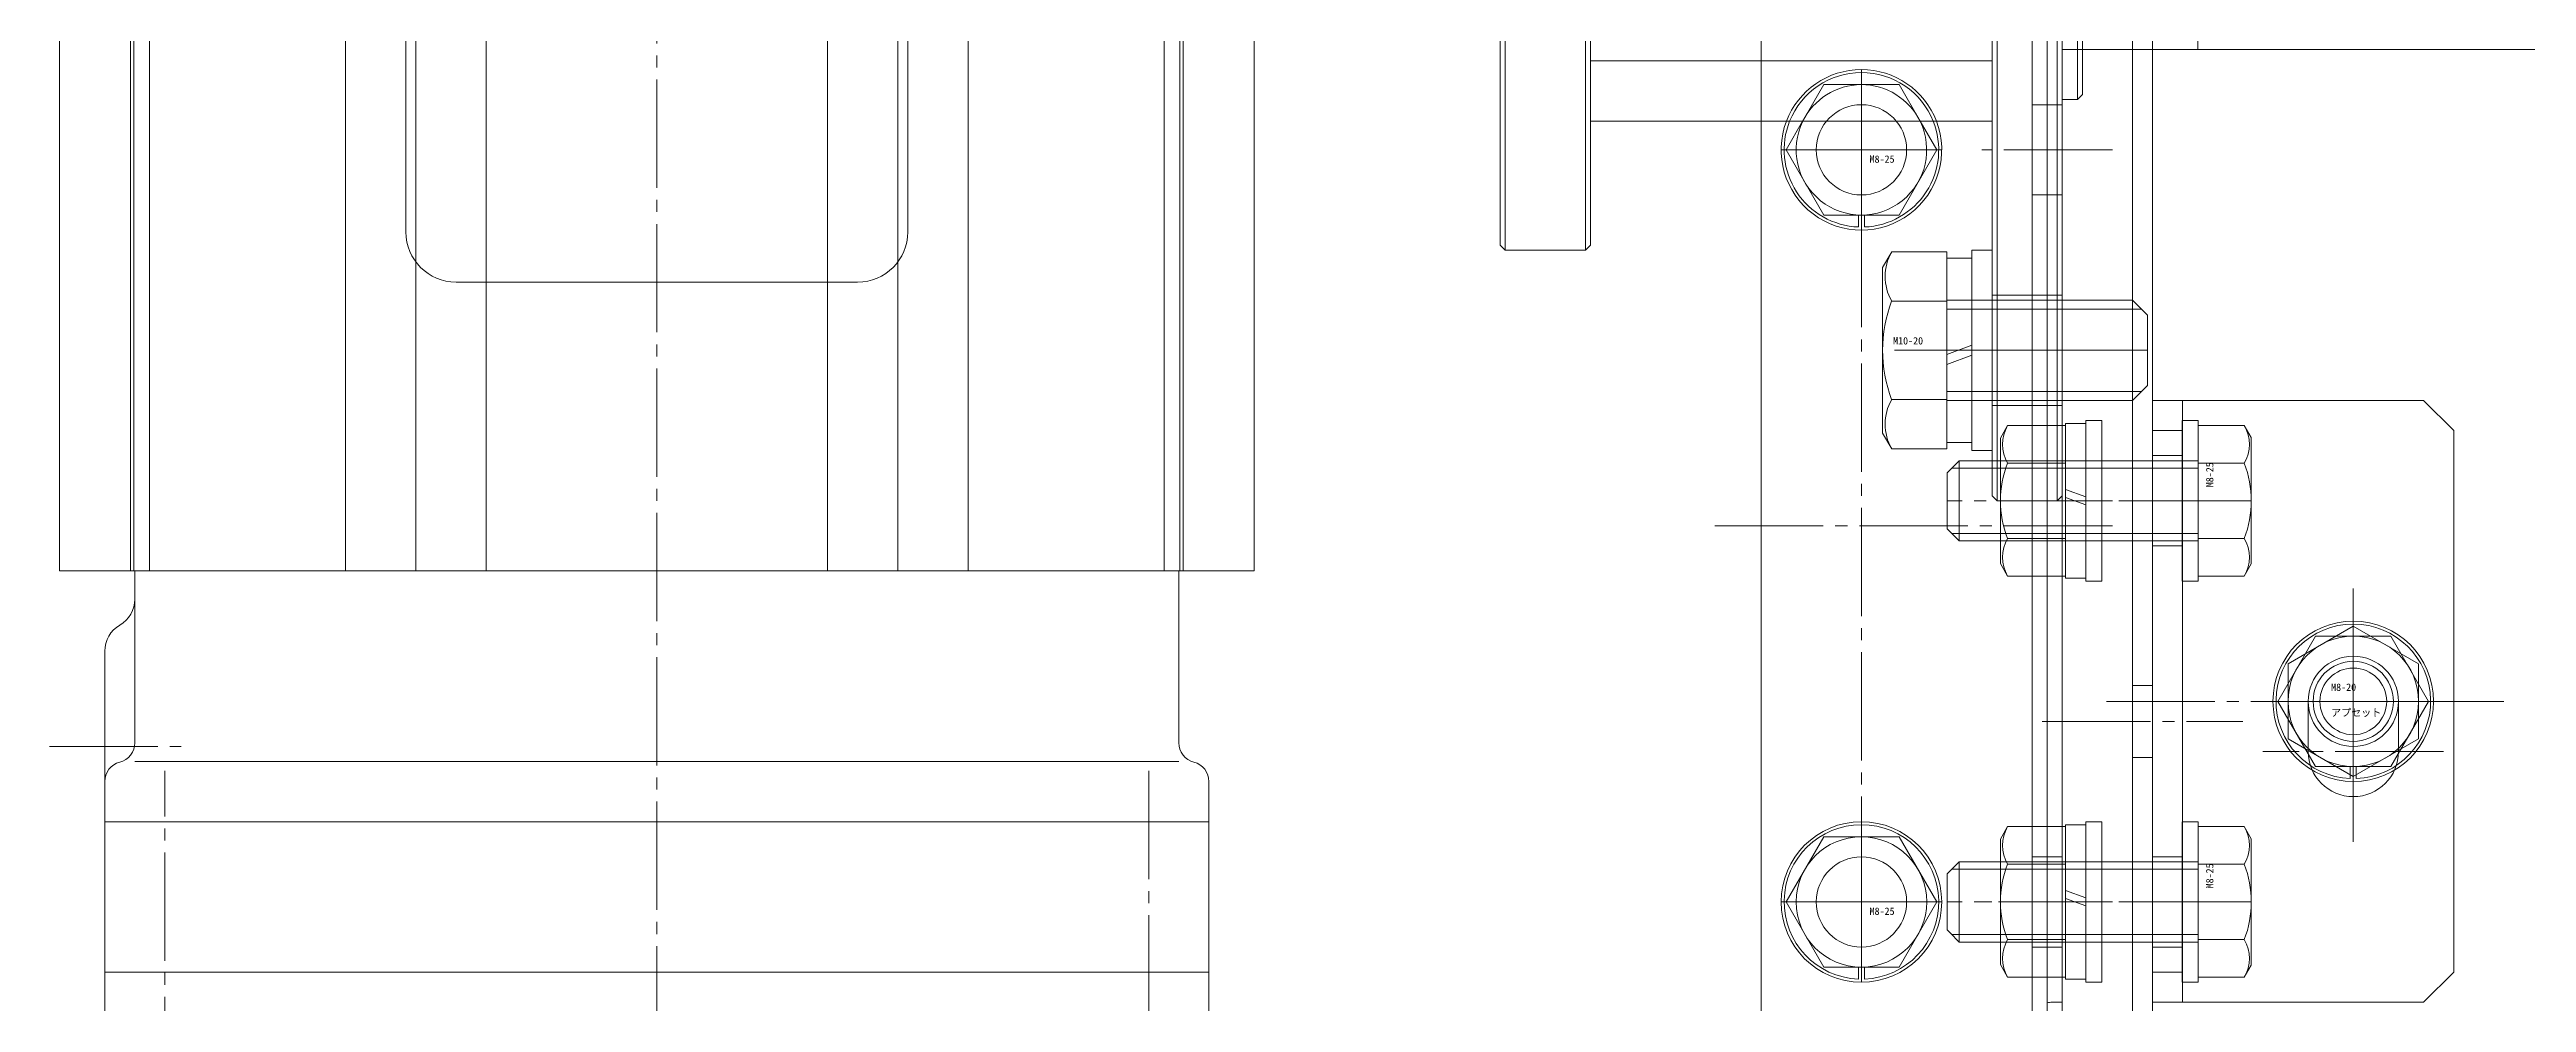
# Model space of a CAD drawing. Units: millimetres at full size. Extents: x -5218 to 5218, y -4308 to 3712.
# Drawn here: x -4656.2 to -4409.5, y 1519.6 to 1614.6 of the extents above; entities that cross this region are included whole.
import ezdxf
from ezdxf.enums import TextEntityAlignment as Align

# ---------------------------------------------------------------- set-up
doc = ezdxf.new("R2010")
doc.units = ezdxf.units.MM
doc.header["$LTSCALE"] = 1.2
doc.linetypes.add('CHAIN2', pattern=[12, 9, -1, 1, -1])
for name, color, linetype, lineweight in [('0-1_01_外形線', 134, 'Continuous', 9), ('0-2_03_かくれ線', 5, 'Continuous', 9), ('0-3_04_中心線', 4, 'CHAIN2', 9), ('0-4_02_細線', 6, 'Continuous', 9)]:
    doc.layers.add(name, color=color, linetype=linetype, lineweight=lineweight)
doc.styles.add('ＭＳ ゴシック', font='')
doc.styles.get('ＭＳ ゴシック').set_extended_font_data('MS Gothic')

msp = doc.modelspace()

# ---------------------------------------------------------------- linework, layer by layer
at = {"layer": '0-1_01_外形線'}
for p, q in [((-4457.223, 1764.593), (-4457.223, 1431.042)), ((-4455.723, 1764.593), (-4455.723, 1431.042)), ((-4511.21, 1734.596), (-4511.21, 1594.596)), ((-4503.21, 1734.596), (-4503.21, 1594.596)), ((-4502.71, 1721.746), (-4502.71, 1607.446)), ((-4655.222, 1562.589), (-4655.222, 1660.589)), ((-4648.151, 1562.589), (-4648.151, 1660.589)), ((-4647.831, 1562.589), (-4647.831, 1660.589)), ((-4646.253, 1562.589), (-4646.253, 1660.589)), ((-4626.722, 1562.589), (-4626.722, 1660.589)), ((-4619.722, 1562.589), (-4619.722, 1660.589)), ((-4612.722, 1562.589), (-4612.722, 1660.589)), ((-4578.723, 1660.589), (-4578.723, 1562.589)), ((-4571.723, 1660.589), (-4571.723, 1562.589)), ((-4564.723, 1660.589), (-4564.723, 1562.589)), ((-4545.192, 1655.34), (-4545.192, 1562.589)), ((-4543.613, 1650.596), (-4543.613, 1562.589)), ((-4543.294, 1650.596), (-4543.294, 1562.589)), ((-4620.722, 1646.4), (-4620.722, 1596.4)), ((-4570.722, 1596.4), (-4570.722, 1646.4)), ((-4536.222, 1562.589), (-4536.222, 1638.018)), ((-4462.714, 1573.596), (-4462.712, 1629.781)), ((-4462.71, 1607.446), (-4462.71, 1629.781)), ((-4462.214, 1573.596), (-4462.212, 1629.781)), ((-4502.71, 1613.446), (-4462.71, 1613.446)), ((-4502.71, 1607.446), (-4462.71, 1607.446)), ((-4481.577, 1607.447), (-4483.228, 1604.586)), ((-4483.228, 1604.586), (-4479.476, 1598.086)), ((-4479.476, 1598.086), (-4471.97, 1598.086)), ((-4476.023, 1598.086), (-4476.023, 1596.892)), ((-4475.423, 1598.086), (-4475.423, 1596.892)), ((-4472.71, 1594.411), (-4473.614, 1592.846)), ((-4467.214, 1594.411), (-4472.71, 1594.411)), ((-4467.214, 1574.781), (-4467.214, 1594.411)), ((-4464.714, 1574.596), (-4464.714, 1594.596)), ((-4464.714, 1594.596), (-4462.714, 1594.596)), ((-4462.714, 1574.596), (-4462.714, 1594.596)), ((-4473.614, 1592.846), (-4473.614, 1576.346)), ((-4464.714, 1593.796), (-4467.214, 1593.796)), ((-4464.714, 1593.796), (-4464.714, 1575.396)), ((-4615.722, 1591.4), (-4575.722, 1591.4)), ((-4467.214, 1589.503), (-4472.71, 1589.503)), ((-4464.714, 1585.096), (-4467.214, 1584.186)), ((-4464.714, 1584.096), (-4467.214, 1583.186)), ((-4467.214, 1579.688), (-4472.71, 1579.688)), ((-4461.158, 1577.094), (-4461.883, 1575.839)), ((-4457.283, 1577.094), (-4461.158, 1577.094)), ((-4472.71, 1574.781), (-4473.614, 1576.346)), ((-4467.214, 1574.781), (-4472.71, 1574.781)), ((-4467.214, 1575.396), (-4464.714, 1575.396)), ((-4464.714, 1574.596), (-4462.714, 1574.596)), ((-4461.883, 1563.339), (-4461.883, 1575.839)), ((-4466.883, 1572.689), (-4467.183, 1572.389)), ((-4467.183, 1572.389), (-4467.183, 1566.789)), ((-4465.983, 1573.589), (-4466.883, 1572.689)), ((-4465.983, 1573.589), (-4465.983, 1565.589)), ((-4461.883, 1573.589), (-4465.983, 1573.589)), ((-4457.283, 1573.342), (-4461.158, 1573.342)), ((-4461.874, 1569.596), (-4457.215, 1569.595)), ((-4466.883, 1566.489), (-4467.183, 1566.789)), ((-4465.983, 1565.589), (-4466.883, 1566.489)), ((-4461.883, 1565.589), (-4465.983, 1565.589)), ((-4457.283, 1565.836), (-4461.158, 1565.836)), ((-4655.222, 1562.589), (-4536.222, 1562.589)), ((-4647.722, 1562.589), (-4647.722, 1545.462)), ((-4543.722, 1562.589), (-4543.722, 1545.462)), ((-4461.158, 1562.083), (-4461.883, 1563.339)), ((-4457.283, 1562.083), (-4461.158, 1562.083)), ((-4458.723, 1537.094), (-4458.723, 1562.083)), ((-4650.722, 1554.589), (-4650.722, 1537.589)), ((-4647.722, 1543.589), (-4543.722, 1543.589)), ((-4540.722, 1541.589), (-4540.722, 1537.589)), ((-4650.722, 1537.589), (-4540.722, 1537.589)), ((-4650.722, 1515.589), (-4650.722, 1537.589)), ((-4540.722, 1537.589), (-4540.722, 1515.589)), ((-4479.476, 1536.086), (-4483.228, 1529.586)), ((-4471.97, 1536.086), (-4479.476, 1536.086)), ((-4461.158, 1537.094), (-4461.883, 1535.839)), ((-4461.883, 1523.339), (-4461.883, 1535.839)), ((-4457.283, 1537.094), (-4461.158, 1537.094)), ((-4466.883, 1532.689), (-4467.183, 1532.389)), ((-4467.183, 1532.389), (-4467.183, 1526.789)), ((-4465.983, 1533.589), (-4466.883, 1532.689)), ((-4465.983, 1533.589), (-4465.983, 1525.589)), ((-4461.883, 1533.589), (-4465.983, 1533.589)), ((-4457.283, 1533.342), (-4461.158, 1533.342)), ((-4483.228, 1529.586), (-4479.476, 1523.086)), ((-4466.883, 1526.489), (-4467.183, 1526.789)), ((-4465.983, 1525.589), (-4466.883, 1526.489)), ((-4461.883, 1525.589), (-4465.983, 1525.589)), ((-4457.283, 1525.836), (-4461.158, 1525.836)), ((-4650.722, 1522.589), (-4595.722, 1522.589)), ((-4595.722, 1522.589), (-4540.722, 1522.589)), ((-4479.476, 1523.086), (-4471.97, 1523.086)), ((-4476.023, 1523.086), (-4476.023, 1521.892)), ((-4475.423, 1523.086), (-4475.423, 1521.892)), ((-4461.158, 1522.083), (-4461.883, 1523.339)), ((-4457.283, 1522.083), (-4461.158, 1522.083)), ((-4458.723, 1522.083), (-4458.723, 1517.586))]:
    msp.add_line(p, q, dxfattribs=at)
msp.add_lwpolyline([(-4511.21, 1734.596), (-4503.21, 1734.596), (-4502.71, 1734.096), (-4502.71, 1595.096), (-4503.21, 1594.596), (-4511.21, 1594.596), (-4511.71, 1595.096), (-4511.71, 1734.096)], close=True, dxfattribs=at)
for points in [[(-4465.636, 1514.586), (-4482.723, 1514.586), (-4485.723, 1517.586), (-4485.723, 1607.439)], [(-4471.97, 1598.086), (-4468.217, 1604.586), (-4469.864, 1607.439)], [(-4471.97, 1523.086), (-4468.217, 1529.586), (-4471.97, 1536.086)]]:
    msp.add_lwpolyline(points, dxfattribs=at)
for radius in [8, 6.5]:
    msp.add_circle((-4475.723, 1529.586), radius, dxfattribs=at)
for centre, radius, start, end in [((-4475.723, 1604.586), 8, 159.10985, 20.89015), ((-4475.723, 1604.586), 7.7, 158.2554, 267.76713), ((-4475.723, 1604.586), 6.5, 153.96855, 25.962), ((-4475.723, 1604.586), 7.7, 272.23287, 21.7446), ((-4615.722, 1596.4), 5, 180, 270), ((-4575.722, 1596.4), 5, 270, 0), ((-4468.46, 1591.957), 4.907, 150.00001, 209.99999), ((-4459.835, 1584.596), 13.779, 159.136, 200.864), ((-4468.46, 1577.234), 4.907, 150.00001, 209.99999), ((-4457.908, 1575.218), 3.753, 150.00001, 209.99999), ((-4451.806, 1569.589), 10.076, 158.13461, 201.86539), ((-4457.908, 1563.96), 3.753, 150.00001, 209.99999), ((-4650.722, 1559.785), 3, 300.00026, 0), ((-4647.722, 1554.589), 3, 120.00026, 180), ((-4649.722, 1545.462), 2, 284.47729, 0), ((-4541.722, 1545.462), 2, 180, 255.52271), ((-4648.722, 1541.589), 2, 104.47729, 180), ((-4542.722, 1541.589), 2, 0, 75.52271), ((-4475.723, 1529.586), 7.7, 272.23287, 267.76713), ((-4457.908, 1535.218), 3.753, 150.00001, 209.99999), ((-4451.806, 1529.589), 10.076, 158.13461, 201.86539), ((-4457.908, 1523.96), 3.753, 150.00001, 209.99999)]:
    msp.add_arc(centre, radius, start, end, dxfattribs=at)
at = {"layer": '0-2_03_かくれ線'}
for p, q in [((-4446.723, 1461.586), (-4446.723, 1829.586)), ((-4485.722, 1796.587), (-4485.724, 1517.588)), ((-4456.206, 1759.595), (-4456.215, 1569.595)), ((-4455.706, 1759.095), (-4455.715, 1570.095)), ((-4454.208, 1719.595), (-4454.213, 1609.595)), ((-4453.708, 1719.095), (-4453.713, 1610.095)), ((-4458.723, 1562.083), (-4458.723, 1619.586)), ((-4455.723, 1514.586), (-4455.723, 1619.586)), ((-4475.723, 1612.086), (-4475.723, 1597.086)), ((-4479.476, 1611.086), (-4481.579, 1607.407)), ((-4471.97, 1611.086), (-4479.476, 1611.086)), ((-4469.882, 1607.439), (-4471.97, 1611.086)), ((-4455.723, 1609.086), (-4458.723, 1609.086)), ((-4454.213, 1609.595), (-4455.713, 1609.595)), ((-4453.713, 1610.095), (-4454.213, 1609.595)), ((-4455.723, 1600.086), (-4458.723, 1600.086)), ((-4467.214, 1589.596), (-4448.714, 1589.596)), ((-4462.714, 1590.096), (-4455.714, 1590.095)), ((-4448.714, 1589.596), (-4447.214, 1588.096)), ((-4448.714, 1589.596), (-4448.714, 1579.596)), ((-4467.214, 1588.696), (-4447.814, 1588.696)), ((-4447.214, 1588.096), (-4447.214, 1581.096)), ((-4467.214, 1580.496), (-4447.814, 1580.496)), ((-4467.214, 1579.596), (-4448.714, 1579.596)), ((-4448.714, 1579.596), (-4447.214, 1581.096)), ((-4419.723, 1579.589), (-4446.723, 1579.589)), ((-4446.723, 1519.589), (-4446.723, 1579.589)), ((-4443.723, 1519.589), (-4443.723, 1579.589)), ((-4416.723, 1576.589), (-4419.723, 1579.589)), ((-4462.714, 1579.096), (-4455.714, 1579.095)), ((-4455.383, 1577.094), (-4457.283, 1577.094)), ((-4455.383, 1570.717), (-4455.383, 1577.289)), ((-4455.383, 1577.289), (-4453.383, 1577.289)), ((-4455.383, 1562.083), (-4455.383, 1577.094)), ((-4453.383, 1577.589), (-4453.383, 1561.589)), ((-4453.383, 1577.589), (-4451.783, 1577.589)), ((-4453.383, 1569.989), (-4453.383, 1577.289)), ((-4451.783, 1561.589), (-4451.783, 1577.589)), ((-4443.783, 1577.589), (-4443.783, 1561.589)), ((-4443.783, 1577.589), (-4442.183, 1577.589)), ((-4442.183, 1561.589), (-4442.183, 1577.589)), ((-4442.183, 1562.083), (-4442.183, 1577.094)), ((-4442.183, 1577.094), (-4437.579, 1577.094)), ((-4437.579, 1577.094), (-4436.883, 1575.889)), ((-4443.723, 1576.589), (-4446.723, 1576.589)), ((-4436.883, 1575.889), (-4436.883, 1563.289)), ((-4416.723, 1522.589), (-4416.723, 1576.589)), ((-4442.183, 1573.589), (-4461.883, 1573.589)), ((-4442.183, 1572.839), (-4461.883, 1572.839)), ((-4455.383, 1573.342), (-4457.283, 1573.342)), ((-4443.723, 1574.089), (-4446.723, 1574.089)), ((-4442.183, 1573.342), (-4437.579, 1573.342)), ((-4462.215, 1569.596), (-4461.874, 1569.596)), ((-4456.215, 1569.595), (-4457.215, 1569.595)), ((-4456.215, 1569.595), (-4455.715, 1570.095)), ((-4453.383, 1569.989), (-4455.383, 1570.717)), ((-4455.383, 1561.889), (-4455.383, 1569.917)), ((-4453.383, 1569.189), (-4455.383, 1569.917)), ((-4453.383, 1561.889), (-4453.383, 1569.189)), ((-4442.183, 1566.339), (-4461.883, 1566.339)), ((-4442.183, 1565.589), (-4461.883, 1565.589)), ((-4455.383, 1565.836), (-4457.283, 1565.836)), ((-4443.723, 1565.089), (-4446.723, 1565.089)), ((-4442.183, 1565.836), (-4437.579, 1565.836)), ((-4455.383, 1562.083), (-4457.283, 1562.083)), ((-4442.183, 1562.083), (-4437.579, 1562.083)), ((-4437.579, 1562.083), (-4436.883, 1563.289)), ((-4453.383, 1561.889), (-4455.383, 1561.889)), ((-4453.383, 1561.589), (-4451.783, 1561.589)), ((-4443.783, 1561.589), (-4442.183, 1561.589)), ((-4433.223, 1553.342), (-4426.723, 1557.094)), ((-4426.723, 1557.094), (-4420.223, 1553.342)), ((-4426.723, 1557.089), (-4426.723, 1542.089)), ((-4430.476, 1556.089), (-4434.228, 1549.589)), ((-4422.97, 1556.089), (-4430.476, 1556.089)), ((-4426.723, 1543.989), (-4426.723, 1555.189)), ((-4433.223, 1545.836), (-4433.223, 1553.342)), ((-4420.223, 1553.342), (-4420.223, 1545.836)), ((-4448.723, 1551.186), (-4446.723, 1551.186)), ((-4434.228, 1549.589), (-4430.476, 1543.089)), ((-4419.223, 1549.589), (-4434.223, 1549.589)), ((-4431.223, 1549.589), (-4431.223, 1544.589)), ((-4422.223, 1544.589), (-4422.223, 1549.589)), ((-4448.723, 1543.986), (-4446.723, 1543.986)), ((-4430.476, 1543.089), (-4422.97, 1543.089)), ((-4427.023, 1543.089), (-4427.023, 1541.895)), ((-4426.423, 1543.089), (-4426.423, 1541.895)), ((-4455.383, 1530.717), (-4455.383, 1537.289)), ((-4455.383, 1537.289), (-4453.383, 1537.289)), ((-4453.383, 1537.589), (-4453.383, 1521.589)), ((-4453.383, 1537.589), (-4451.783, 1537.589)), ((-4453.383, 1529.989), (-4453.383, 1537.289)), ((-4451.783, 1521.589), (-4451.783, 1537.589)), ((-4443.783, 1537.589), (-4443.783, 1521.589)), ((-4443.783, 1537.589), (-4442.183, 1537.589)), ((-4442.183, 1521.589), (-4442.183, 1537.589)), ((-4475.723, 1537.086), (-4475.723, 1522.086)), ((-4458.723, 1537.094), (-4458.723, 1522.083)), ((-4455.383, 1537.094), (-4457.283, 1537.094)), ((-4455.383, 1522.083), (-4455.383, 1537.094)), ((-4442.183, 1522.083), (-4442.183, 1537.094)), ((-4442.183, 1537.094), (-4437.579, 1537.094)), ((-4437.579, 1537.094), (-4436.883, 1535.889)), ((-4436.883, 1535.889), (-4436.883, 1523.289)), ((-4442.183, 1533.589), (-4461.883, 1533.589)), ((-4442.183, 1532.839), (-4461.883, 1532.839)), ((-4455.723, 1534.086), (-4458.723, 1534.086)), ((-4455.383, 1533.342), (-4457.283, 1533.342)), ((-4443.723, 1534.089), (-4446.723, 1534.089)), ((-4442.183, 1533.342), (-4437.579, 1533.342)), ((-4453.383, 1529.989), (-4455.383, 1530.717)), ((-4455.383, 1521.889), (-4455.383, 1529.917)), ((-4453.383, 1529.189), (-4455.383, 1529.917)), ((-4453.383, 1521.889), (-4453.383, 1529.189)), ((-4442.183, 1526.339), (-4461.883, 1526.339)), ((-4442.183, 1525.589), (-4461.883, 1525.589)), ((-4455.723, 1525.086), (-4458.723, 1525.086)), ((-4455.383, 1525.836), (-4457.283, 1525.836)), ((-4443.723, 1525.089), (-4446.723, 1525.089)), ((-4442.183, 1525.836), (-4437.579, 1525.836)), ((-4443.723, 1522.589), (-4446.723, 1522.589)), ((-4437.579, 1522.083), (-4436.883, 1523.289)), ((-4416.723, 1522.589), (-4419.723, 1519.589)), ((-4455.383, 1522.083), (-4457.283, 1522.083)), ((-4453.383, 1521.889), (-4455.383, 1521.889)), ((-4453.383, 1521.589), (-4451.783, 1521.589)), ((-4443.783, 1521.589), (-4442.183, 1521.589)), ((-4442.183, 1522.083), (-4437.579, 1522.083)), ((-4455.723, 1519.589), (-4456.723, 1519.589)), ((-4455.723, 1489.589), (-4455.723, 1519.589)), ((-4419.723, 1519.589), (-4446.723, 1519.589))]:
    msp.add_line(p, q, dxfattribs=at)
for points in [[(-4183.723, 1829.586), (-4448.723, 1829.586), (-4448.723, 1461.586), (-4183.723, 1461.586)], [(-4176.723, 1614.589), (-4455.723, 1614.589), (-4455.723, 1484.589), (-4176.723, 1484.589)]]:
    msp.add_lwpolyline(points, close=True, dxfattribs=at)
for points in [[(-4455.722, 1621.589), (-4455.722, 1489.589), (-4446.722, 1489.589), (-4446.722, 1621.589)], [(-4485.723, 1607.439), (-4485.723, 1616.586), (-4482.723, 1619.586)], [(-4462.714, 1573.596), (-4462.715, 1570.096), (-4462.215, 1569.596), (-4462.214, 1573.596)], [(-4422.97, 1543.089), (-4419.217, 1549.589), (-4422.97, 1556.089)], [(-4420.223, 1545.836), (-4426.723, 1542.083), (-4433.223, 1545.836)]]:
    msp.add_lwpolyline(points, dxfattribs=at)
for centre, radius in [((-4475.723, 1604.586), 4.5), ((-4475.723, 1604.586), 4.5), ((-4426.723, 1549.589), 8), ((-4426.723, 1549.589), 6.5), ((-4426.723, 1549.589), 6.5), ((-4426.723, 1549.589), 4.5), ((-4426.723, 1549.589), 4), ((-4426.723, 1549.589), 3.324), ((-4475.723, 1529.586), 4.5), ((-4475.723, 1529.586), 4.5)]:
    msp.add_circle(centre, radius, dxfattribs=at)
for centre, radius, start, end in [((-4475.723, 1604.586), 8, 20.89015, 159.10985), ((-4475.723, 1604.586), 7.7, 21.7446, 158.2554), ((-4475.723, 1604.586), 6.5, 26.03145, 154.27894), ((-4440.829, 1575.218), 3.753, 330.00001, 29.99999), ((-4447.348, 1569.589), 10.465, 338.98558, 21.01442), ((-4440.829, 1563.96), 3.753, 330.00001, 29.99999), ((-4426.723, 1549.589), 7.7, 272.23287, 267.76713), ((-4426.723, 1549.589), 4.5, 0, 180), ((-4426.723, 1544.589), 4.5, 180, 0), ((-4440.829, 1535.218), 3.753, 330.00001, 29.99999), ((-4447.348, 1529.589), 10.465, 338.98558, 21.01442), ((-4440.829, 1523.96), 3.753, 330.00001, 29.99999), ((-4456.723, 1517.589), 2, 90, 104.47751)]:
    msp.add_arc(centre, radius, start, end, dxfattribs=at)
at = {"layer": '0-3_04_中心線'}
for p, q in [((-4595.722, 1197.589), (-4595.722, 1686.59)), ((-4442.219, 1634.589), (-4442.224, 1614.589)), ((-4475.723, 1612.586), (-4475.723, 1596.586)), ((-4475.723, 1612.086), (-4475.723, 1522.086)), ((-4475.723, 1612.086), (-4475.723, 1522.086)), ((-4475.723, 1598.986), (-4475.723, 1610.186)), ((-4467.723, 1604.586), (-4483.723, 1604.586)), ((-4483.223, 1604.586), (-4468.223, 1604.586)), ((-4468.223, 1604.586), (-4483.223, 1604.586)), ((-4450.723, 1604.586), (-4463.723, 1604.586)), ((-4447.214, 1584.596), (-4473.614, 1584.596)), ((-4468.714, 1584.596), (-4449.714, 1584.595)), ((-4436.883, 1569.589), (-4467.183, 1569.589)), ((-4438.723, 1569.589), (-4451.723, 1569.589)), ((-4450.723, 1567.086), (-4490.723, 1567.086)), ((-4426.723, 1538.331), (-4426.723, 1560.847)), ((-4426.723, 1558.589), (-4426.723, 1535.589)), ((-4426.723, 1557.589), (-4426.723, 1541.589)), ((-4411.723, 1549.589), (-4451.723, 1549.589)), ((-4417.723, 1549.589), (-4435.723, 1549.589)), ((-4418.723, 1549.589), (-4434.723, 1549.589)), ((-4457.723, 1547.586), (-4437.723, 1547.586)), ((-4656.221, 1545.089), (-4643.124, 1545.089)), ((-4644.722, 1509.32), (-4644.722, 1542.657)), ((-4546.722, 1542.657), (-4546.722, 1509.32)), ((-4417.723, 1544.589), (-4435.723, 1544.589)), ((-4475.723, 1537.586), (-4475.723, 1521.586)), ((-4475.723, 1523.986), (-4475.723, 1535.186)), ((-4467.723, 1529.586), (-4483.723, 1529.586)), ((-4483.223, 1529.586), (-4468.223, 1529.586)), ((-4468.223, 1529.586), (-4483.223, 1529.586)), ((-4436.883, 1529.589), (-4467.183, 1529.589)), ((-4450.723, 1529.586), (-4463.723, 1529.586)), ((-4438.723, 1529.589), (-4451.723, 1529.589))]:
    msp.add_line(p, q, dxfattribs=at)
at = {"layer": '0-4_02_細線'}
for p, q in [((-4461.883, 1572.839), (-4466.733, 1572.839)), ((-4461.883, 1566.339), (-4466.733, 1566.339)), ((-4461.883, 1532.839), (-4466.733, 1532.839)), ((-4461.883, 1526.339), (-4466.733, 1526.339))]:
    msp.add_line(p, q, dxfattribs=at)

# ---------------------------------------------------------------- texts
at = {"layer": '0-2_03_かくれ線', "style": 'ＭＳ ゴシック'}
for s, p in [('M8-25', (-4474.912, 1603.077)), ('M10-20', (-4472.572, 1584.956)), ('M8-20', (-4428.934, 1550.414)), ('アプセット', (-4428.934, 1547.876)), ('M8-25', (-4474.912, 1528.077))]:
    msp.add_text(s, height=0.7331, dxfattribs=at).set_placement(p, align=Align.BOTTOM_LEFT)
for p in [(-4440.442, 1570.94), (-4440.442, 1530.94)]:
    msp.add_text('M8-25', height=0.7331, rotation=90, dxfattribs=at).set_placement(p, align=Align.BOTTOM_LEFT)

doc.saveas('drawing.dxf')
